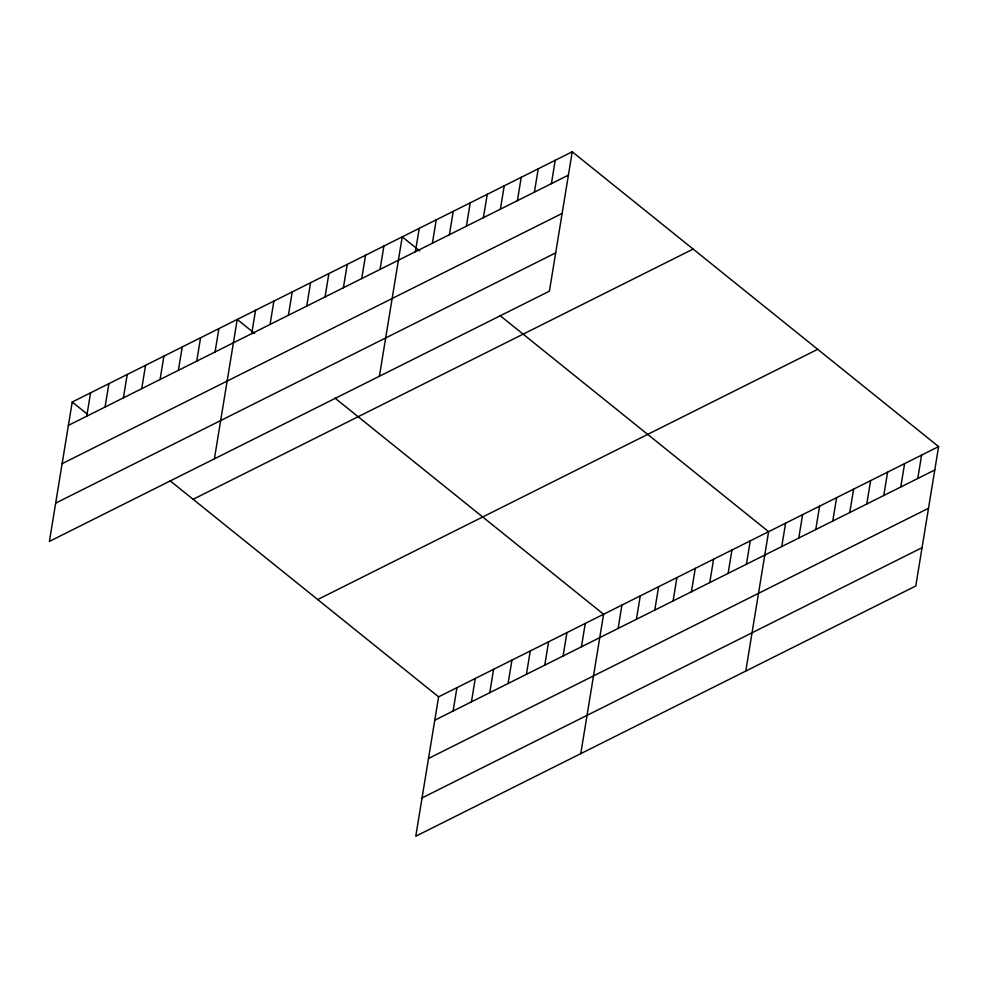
<?xml version="1.0" encoding="UTF-8"?>
<svg xmlns="http://www.w3.org/2000/svg" width="988" height="988" viewBox="0 0 988 988"><rect width="100%" height="100%" fill="white"/><g stroke="black" fill="none" stroke-linecap="round" stroke-linejoin="round"><path stroke-width="1.48" d="M572.225 151.782L72.223 402.017L49.4 541.399L549.402 291.164L572.225 151.782L938.6 446.601L915.777 585.983L415.775 836.219L438.598 696.836L938.6 446.601M86.734 416.207L90.563 392.841M105.061 407.031L108.89 383.665M123.401 397.855L127.23 374.489M141.729 388.679L145.557 365.313M160.068 379.503L163.897 356.137M178.396 370.339L182.224 346.961M196.736 361.163L200.564 337.785M215.063 351.987L218.891 328.609M214.396 458.827L237.231 319.433L254.669 333.475M251.73 333.635L255.559 310.257M270.07 324.459L273.898 301.081M288.397 315.283L292.226 291.917M306.737 306.107L310.565 282.741M325.064 296.931L328.893 273.565M343.404 287.755L347.233 264.389M361.731 278.579L365.56 255.213M380.071 269.403L383.9 246.037M379.404 376.243L402.227 236.861L419.665 250.89M415.405 251.718L419.233 228.352M432.398 243.221L436.227 219.842M449.404 234.712L453.233 211.333M466.398 226.203L470.226 202.824M483.404 217.693L487.232 194.315M500.397 209.184L504.226 185.818M517.403 200.675L521.232 177.309M534.397 192.166L538.225 168.8M453.109 711.027L456.925 687.66M551.403 183.657L555.231 160.291M471.437 701.851L475.265 678.484M489.764 692.674L493.592 669.308M508.104 683.511L511.932 660.132M526.431 674.335L530.26 650.956M544.771 665.159L548.599 641.78M563.098 655.983L566.927 632.604M581.438 646.807L585.267 623.428M580.771 753.646L603.594 614.252L334.883 398.016M618.105 628.454L621.934 605.088M636.433 619.278L640.261 595.912M654.772 610.102L658.601 586.736M673.1 600.926L676.928 577.56M691.439 591.75L695.268 568.384M709.767 582.574L713.595 559.208M728.107 573.398L731.935 550.032M746.434 564.222L750.263 540.856M745.779 671.062L768.602 531.68L499.879 315.444M781.767 546.549L785.596 523.171M798.773 538.04L802.602 514.662M815.767 529.531L819.595 506.152M832.773 521.022L836.601 497.656M849.766 512.513L853.595 489.146M866.772 504.004L870.601 480.637M883.778 495.494L887.595 472.128M900.772 486.985L904.6 463.619M917.778 478.476L921.594 455.11M68.394 425.383L568.396 175.148M62.133 463.668L562.135 213.433M55.674 503.114L555.676 252.879M193.129 499.298L693.131 249.075M317.691 599.543L817.694 349.307M434.769 720.203L934.772 469.979M428.496 758.488L928.498 508.264M422.037 797.934L922.039 547.698M72.223 402.017L87.339 414.17M169.874 480.6L438.598 696.836"/></g></svg>
